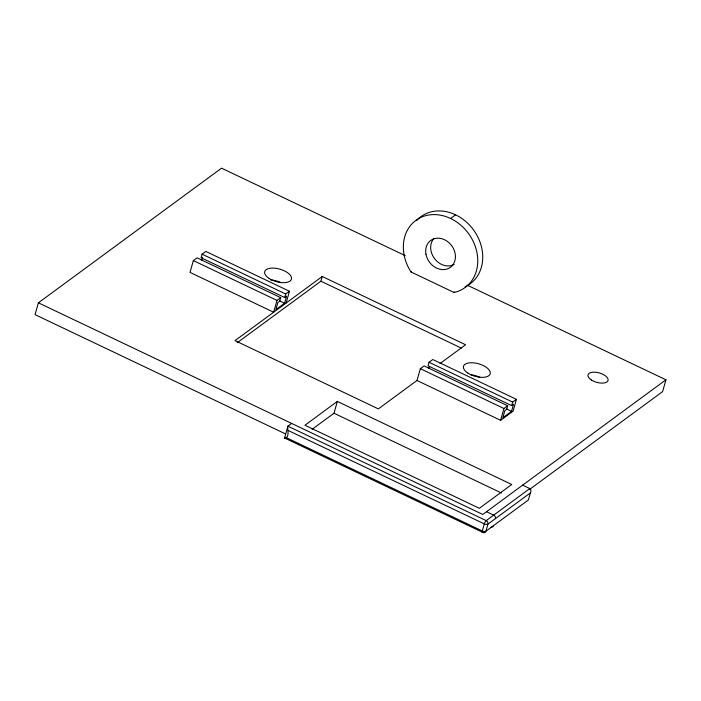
<?xml version="1.0" encoding="UTF-8"?>
<svg xmlns="http://www.w3.org/2000/svg" width="701" height="701" viewBox="0 0 701 701"><rect width="100%" height="100%" fill="white"/><g stroke="black" fill="none" stroke-linecap="round" stroke-linejoin="round"><path stroke-width="1.05" d="M405.239 255.646L221.551 168.161L38.389 302.823L35.05 314.635L285.351 433.831M193.353 260.588L190.015 272.391L273.644 312.217L276.983 300.414L280.715 297.662L197.095 257.845L193.353 260.588L276.983 300.414M286.104 303.06L289.443 291.257L205.814 251.431L202.081 254.174L201.082 257.723L284.702 297.539L286.569 296.173L284.562 303.253L275.844 309.667L277.85 302.578L279.717 301.211L280.715 297.662M201.8 260.395L202.659 257.355M284.702 297.539L285.701 293.999L289.443 291.257M237.201 342.745L320.9 281.215L322.232 276.492L465.587 344.761L440.026 363.556M291.651 423.439L287.909 426.182L284.571 437.994L482.875 532.427A2.778 2.305 53.7 0 0 485.933 531.209L528.3 500.058L530.859 491.611L530.788 489.631L529.921 488.615L522.657 485.153M284.711 438.256C290.012 437.564 287.331 429.205 287.734 426.383M312.111 429.319L334 413.231L337.339 401.419L511.756 484.487L479.353 508.304L304.944 425.244L337.339 401.419M416.99 380.485L420.337 368.682L424.07 365.94L507.69 405.756L506.692 409.305L504.825 410.672L502.819 417.761L511.546 411.347L513.544 404.267L511.677 405.634L428.057 365.817L429.056 362.268L432.797 359.525L516.418 399.351L513.079 411.154L500.619 420.311L416.99 380.485L378.365 408.885L235.01 340.616L322.232 276.492M428.775 368.489L429.354 366.465M500.619 420.311L503.958 408.508L507.69 405.756M511.677 405.634L512.676 402.094L516.418 399.351M467.453 285.272L665.95 379.802L662.611 391.605L529.868 489.202M450.577 218.484L455.562 214.821M454.66 292.01L454.038 292.466L411.031 271.988L411.662 271.532M665.95 379.802L482.787 514.464L38.389 302.823M529.825 488.562L486.214 520.624A2.778 0.841 -64.5 0 0 484.303 523.901L482.297 530.981A2.778 0.841 -64.5 0 0 482.875 532.427M530.298 492.978L487.94 524.12L485.933 531.209A2.778 1.297 15.8 0 1 482.297 530.981L286.385 437.678M320.9 281.215L461.284 348.073M202.081 254.174L285.701 293.999M429.056 362.268L512.676 402.094M279.646 300.904L284.562 303.253M506.621 408.998L511.546 411.347M420.337 368.682L503.958 408.508M334 413.231L501.513 493.005M486.52 511.712L493.688 515.13A2.778 2.305 53.7 0 1 495.414 518.626M287.909 426.182L486.214 520.624A2.778 2.305 53.7 0 1 487.94 524.12A2.778 1.297 15.8 0 1 484.303 523.901L288.383 430.598M416.482 220.675A41.639 34.586 53.7 0 1 473.412 229.762A41.639 34.586 53.7 0 1 465.07 286.797M411.031 271.988A41.639 34.586 53.7 0 1 420.784 217.441A41.639 34.586 53.7 0 1 473.806 242.695A41.639 34.586 53.7 0 1 454.038 292.466M454.143 264.461A16.658 13.836 53.7 0 1 434.839 259.011A16.658 13.836 53.7 0 1 433.682 238.673M270.691 279.927A13.88 6.493 15.8 0 1 280.961 282.608M470.827 374.711A13.88 6.493 15.8 0 1 479.747 377.278M493.408 525.706A2.778 2.305 53.7 0 1 491.033 527.152M425.954 254.2A16.658 13.836 53.7 0 0 450.357 267.361A16.658 13.836 53.7 0 0 445.354 240.136A16.658 13.836 53.7 0 0 425.954 254.2M269.131 278.446A13.88 6.493 15.8 0 0 291.274 279.594A13.88 6.493 15.8 0 0 273.811 268.115A13.88 6.493 15.8 0 0 269.131 278.446M467.917 373.116A13.88 6.493 15.8 0 0 490.052 374.264A13.88 6.493 15.8 0 0 472.597 362.776A13.88 6.493 15.8 0 0 467.917 373.116M591.32 379.942A10.41 4.872 15.8 0 0 607.925 380.801A10.41 4.872 15.8 0 0 594.834 372.187A10.41 4.872 15.8 0 0 591.32 379.942"/></g></svg>
